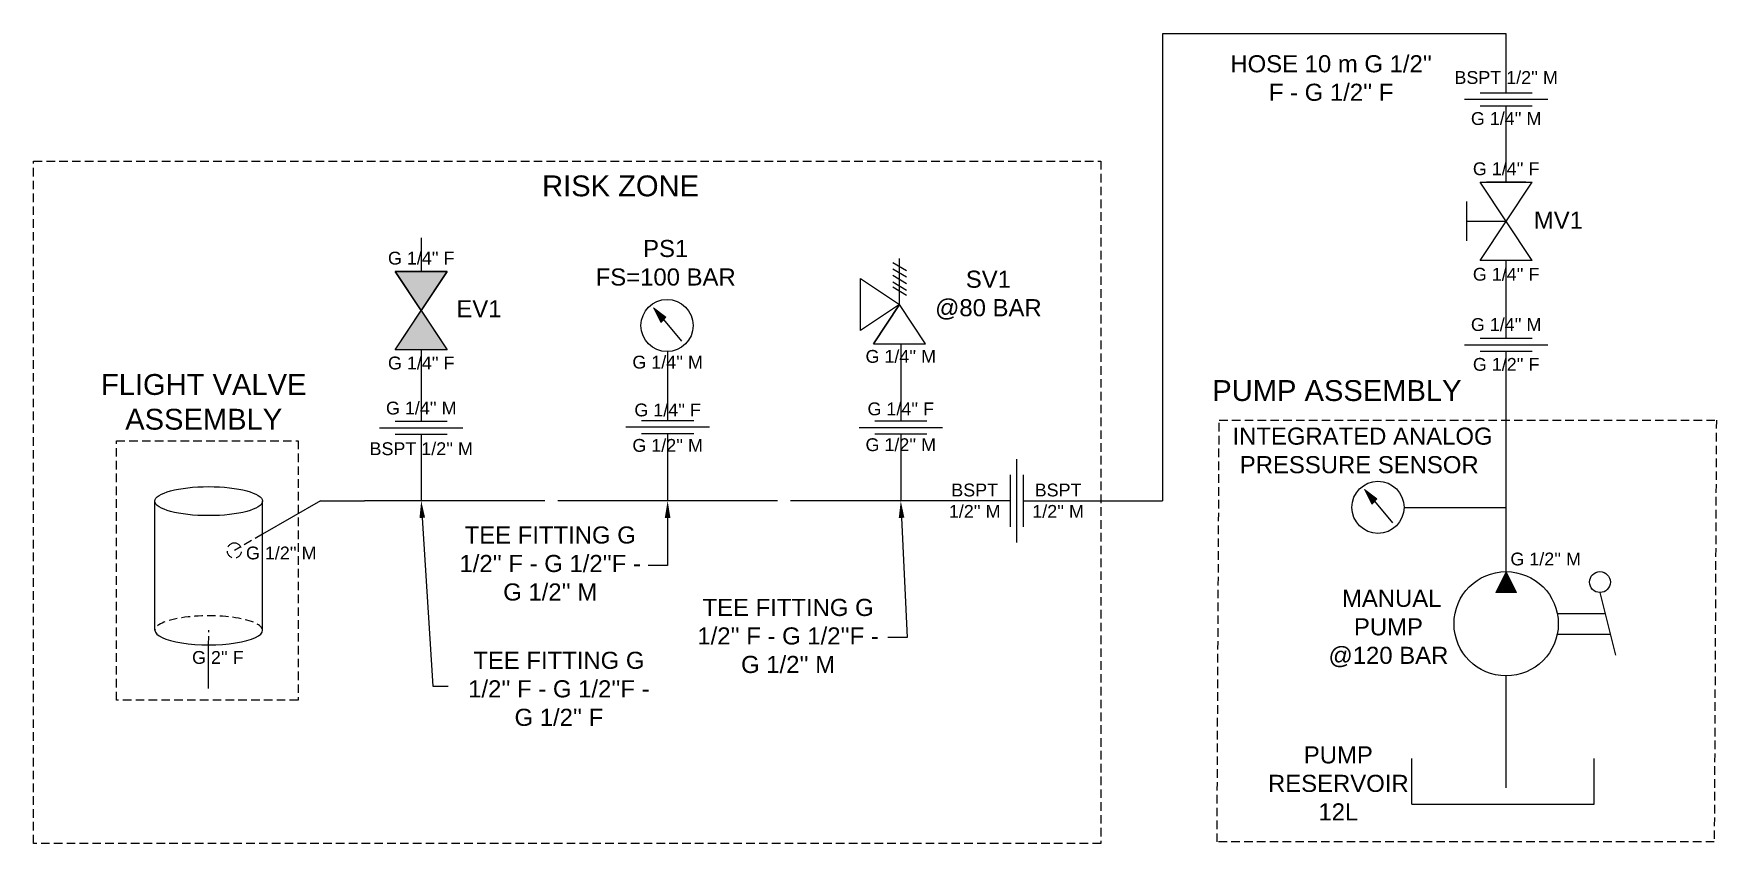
# Model space of a CAD drawing. Header units: millimetres. Extents: x 5870.5 to 5909.8, y 4413.6 to 4432.6.
import ezdxf
from ezdxf import colors
from ezdxf.entities.mleader import LeaderData, LeaderLine
from ezdxf.enums import TextEntityAlignment as Align
from ezdxf.math import Vec2, Vec3

# ---------------------------------------------------------------- set-up
doc = ezdxf.new("R2010")
doc.units = ezdxf.units.MM
doc.linetypes.add('TransientTextAxis', pattern=[0.3, 0.2, -0.1, 0, 0])
doc.layers.add('SYMS', color=7, linetype='Continuous')
doc.layers.add('WIRES', color=7, linetype='Continuous')
doc.styles.add('SIMPLEX', font='SIMPLEX')
doc.styles.get("Standard").update_dxf_attribs({"font": 'arial.ttf'})
doc.styles.add('WD', font='romans.shx')

# ---------------------------------------------------------------- blocks, each defined once
blk = doc.blocks.new('VGVA1_GATE_VALVE_CLOS')
h = blk.add_hatch(color=256)
h.paths.add_polyline_path([(0, 0), (0.25, 0.375), (-0.25, 0.375)])
h.paths.add_polyline_path([(-0.25, -0.375), (0.25, -0.375), (0, 0)])
h.paths.add_polyline_path([(-0.001, -0.001), (0.039, -0.001), (0.039, 0.006), (-0.001, 0.006)], flags=9)
h.paths.add_polyline_path([(0.062, -0.004), (0.439, -0.004), (0.439, 0.09), (0.062, 0.09)], flags=9)
h.paths.add_polyline_path([(-0.001, 0.374), (0.039, 0.374), (0.039, 0.381), (-0.001, 0.381)], flags=9)
h.paths.add_polyline_path([(-0.001, -0.376), (0.037, -0.376), (0.037, -0.369), (-0.001, -0.369)], flags=9)
at = {"ltscale": 3.2258}
for p, q in [((-0.25, 0.375), (0.25, -0.375)), ((-0.25, -0.375), (0.25, 0.375)), ((0.25, 0.375), (-0.25, 0.375)), ((0.25, -0.375), (-0.25, -0.375))]:
    blk.add_line(p, q, dxfattribs=at)
at = {"ltscale": 25.4, "flags": 128}
for points in [[(0.25, 0.375), (0, 0), (-0.25, 0.375)], [(-0.25, -0.375), (0, 0), (0.25, -0.375)]]:
    blk.add_lwpolyline(points, close=True, dxfattribs=at)
at = {"style": 'WD', "flags": 1}
for tag, p in [('INST', (-0.294, 0.207)), ('LOC', (-0.294, 0.031)), ('TAG1', (-0.294, -0.159))]:
    blk.add_attdef(tag, text='', height=0.125, dxfattribs=at).set_placement(p, align=Align.RIGHT)
at = {"style": 'WD'}
for tag, p, height in [('X2TERM03', (0, 0.375), 0.005), ('TERM03', (0.02, 0.388), 0.0625), ('X1TERM02', (0, 0), 0.005), ('TERM02', (0.075, 0.012), 0.0625), ('RATING1', (0.274, -0.186), 0.125), ('DESC1', (0.274, -0.403), 0.125), ('X8TERM01', (0, -0.375), 0.005), ('TERM01', (0.029, -0.455), 0.0625), ('DESC2', (0.274, -0.586), 0.125), ('DESC3', (0.274, -0.776), 0.125), ('WDTAGALT', (0.274, -0.944), 0.125)]:
    blk.add_attdef(tag, p, '', height=height, dxfattribs=at)
blk.add_attdef('XREF', text='', height=0.0625, rotation=0.0625, dxfattribs=at).set_placement((0.362, 0.365), align=Align.TOP_CENTER)
at = {"style": 'WD', "flags": 1}
for tag, p in [('WDTYPE', (-0.37, -0.287)), ('FAMILY', (-0.378, -0.346)), ('CAT', (-0.378, -0.391)), ('MFG', (-0.376, -0.422)), ('ASSYCODE', (-0.348, -0.451))]:
    blk.add_attdef(tag, text='', height=0.01, dxfattribs=at).set_placement(p, align=Align.CENTER)
blk = doc.blocks.new('VFI1_UNION')
at = {"ltscale": 3.2258}
for p, q in [((-0.4, -0.063), (0.4, -0.063)), ((-0.25, 0), (0.25, 0)), ((-0.25, -0.125), (0.25, -0.125))]:
    blk.add_line(p, q, dxfattribs=at)
at = {"style": 'WD'}
blk.add_attdef('WDTAGALT', text='', height=0.125, dxfattribs=at).set_placement((-0.035, 0.116), align=Align.RIGHT)
for tag, p, height in [('RATING1', (0.136, 0.123), 0.125), ('X2TERM02', (0, 0), 0.005), ('TERM02', (0.008, 0.013), 0.0625), ('X8TERM01', (0, -0.125), 0.005), ('TERM01', (0.017, -0.206), 0.0625), ('DESC1', (-0.937, -0.297), 0.125), ('DESC2', (-0.937, -0.481), 0.125), ('DESC3', (-0.937, -0.671), 0.125)]:
    blk.add_attdef(tag, p, '', height=height, dxfattribs=at)
at = {"style": 'WD', "flags": 1}
for tag, height, p in [('WDTYPE', 0.01, (0.506, -0.167)), ('FAMILY', 0.01, (0.614, -0.146)), ('INST', 0.125, (0.078, -0.384)), ('CAT', 0.01, (0.614, -0.19)), ('MFG', 0.01, (0.615, -0.222)), ('ASSYCODE', 0.01, (0.643, -0.251)), ('LOC', 0.125, (0.054, -0.545)), ('TAG1', 0.125, (0.072, -0.755))]:
    blk.add_attdef(tag, text='', height=height, dxfattribs=at).set_placement(p, align=Align.CENTER)
at = {"style": 'WD'}
blk.add_attdef('XREF', text='', height=0.0625, rotation=0.0625, dxfattribs=at).set_placement((0.597, -0.011), align=Align.TOP_CENTER)
blk = doc.blocks.new('HMT1_PRESSURE_GAUGE')
blk.add_hatch(color=7).paths.add_polyline_path([(-0.13, 0.17), (-0.06, 0.03), (-0.01, 0.08)])
at = {"color": 7, "linetype": 'Continuous', "lineweight": 0, "ltscale": 645.15999}
for p, q in [((-0.13, 0.17), (-0.06, 0.03)), ((-0.13, 0.17), (-0.01, 0.08)), ((-0.06, 0.03), (-0.01, 0.08))]:
    blk.add_line(p, q, dxfattribs=at)
at = {"color": 7, "linetype": 'Continuous', "ltscale": 645.15999}
blk.add_line((-0.051, 0.077), (0.14, -0.15), dxfattribs=at)
at = {"color": 255, "linetype": 'Continuous', "lineweight": 0, "ltscale": 25.4, "flags": 128}
blk.add_lwpolyline([(-0.13, 0.17), (-0.06, 0.03), (-0.01, 0.08)], close=True, dxfattribs=at)
at = {"color": 7, "linetype": 'Continuous', "ltscale": 645.15999}
blk.add_circle((0, 0), 0.25, dxfattribs=at)
at = {"style": 'WD', "width": 0.7}
for tag, p in [('INST', (-0.01, 0.531)), ('LOC', (-0.01, 0.406)), ('TAG1', (-0.01, 0.281)), ('DESC1', (0.021, -0.375)), ('DESC2', (0.021, -0.5)), ('DESC3', (0.021, -0.625)), ('WDTAGALT', (0.021, -0.75))]:
    blk.add_attdef(tag, text='', height=0.0938, dxfattribs=at).set_placement(p, align=Align.CENTER)
blk.add_attdef('TERM01', text='', height=0.0625, dxfattribs=at).set_placement((-0.281, 0.031), align=Align.RIGHT)
at = {"style": 'WD'}
for tag, p, height, flags in [('X4TERM01', (-0.25, 0), 0.005, 1), ('X1TERM02', (0.25, 0), 0.005, 1), ('FAMILY', (-0.052, -0.062), 0.01, 9), ('WDBLKNAM', (-0.052, -0.187), 0.01, 9)]:
    blk.add_attdef(tag, p, '', height=height, dxfattribs=dict(at, flags=flags))
at = {"flags": 1}
blk.add_attdef('WDTYPE', (0.094, 0.094), '', height=0.01, dxfattribs=at)
at = {"style": 'WD', "width": 0.7}
for tag, p, height in [('TERM02', (0.281, 0.031), 0.0625), ('RATING1', (0.281, -0.187), 0.0938)]:
    blk.add_attdef(tag, p, '', height=height, dxfattribs=at)
at = {"style": 'WD'}
blk.add_attdef('XREF', text='', height=0.0625, dxfattribs=at).set_placement((-0.281, -0.156), align=Align.RIGHT)
at = {"linetype": 'Continuous', "style": 'WD', "flags": 9}
for tag, p in [('ASSYCODE', (-0.052, -0.156)), ('CAT', (-0.052, -0.094)), ('MFG', (-0.052, -0.125))]:
    blk.add_attdef(tag, p, '', height=0.01, dxfattribs=at)
blk = doc.blocks.new('HGVA1_PRESS_RELIEF_VAL2')
at = {"ltscale": 3.2258}
for p, q in [((0.065, 0.404), (-0.067, 0.326)), ((0.065, 0.344), (-0.067, 0.265)), ((0, 0), (0, 0.442)), ((0.065, 0.281), (-0.067, 0.202)), ((0.065, 0.218), (-0.067, 0.139)), ((0.065, 0.17), (-0.067, 0.091)), ((0.375, -0.25), (0.375, 0.25)), ((0.25, -0.375), (0, 0)), ((-0.25, -0.375), (0, 0)), ((0.25, -0.375), (-0.25, -0.375))]:
    blk.add_line(p, q, dxfattribs=at)
at = {"ltscale": 25.4, "flags": 128}
for points in [[(0.375, 0.25), (0, 0), (0.375, -0.25)], [(0, 0), (0.25, -0.375), (-0.25, -0.375)]]:
    blk.add_lwpolyline(points, close=True, dxfattribs=at)
at = {"style": 'WD', "flags": 1}
for tag, p in [('INST', (-0.263, 0.497)), ('LOC', (-0.263, 0.314)), ('TAG1', (-0.262, 0.13))]:
    blk.add_attdef(tag, text='', height=0.125, dxfattribs=at).set_placement(p, align=Align.RIGHT)
at = {"style": 'WD'}
blk.add_attdef('XREF', text='', height=0.0625, rotation=0.0625, dxfattribs=at).set_placement((0.539, 0.301), align=Align.TOP_CENTER)
for tag, p, height in [('X1TERM02', (0.375, 0), 0.005), ('TERM02', (0.409, 0.03), 0.0625), ('RATING1', (0.403, -0.154), 0.125), ('DESC1', (0.403, -0.34), 0.125), ('X8TERM01', (0, -0.375), 0.005), ('TERM01', (0.029, -0.455), 0.0625), ('DESC2', (0.403, -0.524), 0.125), ('DESC3', (0.403, -0.714), 0.125), ('WDTAGALT', (0.403, -0.887), 0.125)]:
    blk.add_attdef(tag, p, '', height=height, dxfattribs=at)
at = {"style": 'WD', "flags": 1}
for tag, p in [('FAMILY', (-0.328, -0.232)), ('WDTYPE', (-0.321, -0.173)), ('CAT', (-0.328, -0.276)), ('MFG', (-0.326, -0.308)), ('ASSYCODE', (-0.298, -0.337))]:
    blk.add_attdef(tag, text='', height=0.01, dxfattribs=at).set_placement(p, align=Align.CENTER)
blk = doc.blocks.new('HTK1_RESERVOIR')
for p, q in [((0, -0.469), (0, 0)), ((-0.906, -0.625), (-0.906, -0.188)), ((0.844, -0.625), (0.844, -0.188)), ((-0.906, -0.625), (0.844, -0.625))]:
    blk.add_line(p, q)
at = {"style": 'WD', "width": 0.7}
for tag, p in [('INST', (-0.977, 0.156)), ('LOC', (-0.977, 0)), ('TAG1', (-0.977, -0.156))]:
    blk.add_attdef(tag, text='', height=0.125, dxfattribs=at).set_placement(p, align=Align.RIGHT)
at = {"style": 'WD'}
for tag, p, height, flags in [('X2TERM01', (0, 0), 0.005, 1), ('FAMILY', (-0.571, -0.563), 0.01, 9), ('WDBLKNAM', (-0.573, -0.68), 0.01, 9)]:
    blk.add_attdef(tag, p, '', height=height, dxfattribs=dict(at, flags=flags))
at = {"style": 'WD', "width": 0.7}
for tag, p, height in [('TERM01', (0.012, -0.062), 0.0625), ('RATING1', (0.938, -0.688), 0.125)]:
    blk.add_attdef(tag, p, '', height=height, dxfattribs=at)
at = {"style": 'WD'}
blk.add_attdef('XREF', text='', height=0.0625, dxfattribs=at).set_placement((-0.938, -0.688), align=Align.RIGHT)
at = {"linetype": 'Continuous', "style": 'WD', "flags": 9}
for tag, p in [('CAT', (-0.571, -0.594)), ('MFG', (-0.571, -0.625)), ('ASSYCODE', (-0.571, -0.656))]:
    blk.add_attdef(tag, p, '', height=0.01, dxfattribs=at)
at = {"flags": 1}
blk.add_attdef('WDTYPE', (-0.571, -0.75), '', height=0.01, dxfattribs=at)
at = {"style": 'WD', "width": 0.7}
for tag, p in [('DESC1', (-0.008, -0.844)), ('DESC2', (-0.008, -1)), ('DESC3', (-0.008, -1.188)), ('WDTAGALT', (-0.008, -1.344))]:
    blk.add_attdef(tag, text='', height=0.125, dxfattribs=at).set_placement(p, align=Align.CENTER)
blk = doc.blocks.new('VPM1_LVR_UNI_DIR')
blk.add_hatch(color=7).paths.add_polyline_path([(-0.1, 0.3), (0, 0.5), (0.1, 0.3)])
at = {"color": 7, "linetype": 'Continuous', "lineweight": 0, "ltscale": 645.15999}
for p, q in [((-0.1, 0.3), (0, 0.5)), ((0, 0.5), (0.1, 0.3)), ((-0.1, 0.3), (0.1, 0.3))]:
    blk.add_line(p, q, dxfattribs=at)
at = {"color": 7, "linetype": 'Continuous', "ltscale": 645.15999}
for p, q in [((0.9, 0.3), (1.05, -0.3)), ((0.5, 0.1), (0.95, 0.1)), ((0.49, -0.1), (1, -0.1))]:
    blk.add_line(p, q, dxfattribs=at)
at = {"color": 255, "linetype": 'Continuous', "lineweight": 0, "ltscale": 25.4, "flags": 128}
blk.add_lwpolyline([(-0.1, 0.3), (0, 0.5), (0.1, 0.3)], close=True, dxfattribs=at)
at = {"color": 7, "linetype": 'Continuous', "ltscale": 645.15999}
for centre, radius in [((0, 0), 0.5), ((0.9, 0.4), 0.1)]:
    blk.add_circle(centre, radius, dxfattribs=at)
at = {"style": 'WD', "width": 0.7}
for tag, p, height in [('DESC1', (1.021, 0.625), 0.125), ('TERM01', (0.031, 0.531), 0.0625), ('DESC2', (1.021, 0.469), 0.125), ('DESC3', (1.021, 0.313), 0.125), ('WDTAGALT', (1.021, 0.156), 0.125), ('RATING1', (1.094, -0.25), 0.125), ('TERM02', (0.031, -0.594), 0.0625)]:
    blk.add_attdef(tag, p, '', height=height, dxfattribs=at)
for tag, p in [('INST', (-0.542, 0.469)), ('LOC', (-0.542, 0.313)), ('TAG1', (-0.542, 0.156))]:
    blk.add_attdef(tag, text='', height=0.125, dxfattribs=at).set_placement(p, align=Align.RIGHT)
at = {"style": 'WD'}
for tag, p, height, flags in [('X2TERM01', (0, 0.5), 0.005, 1), ('FAMILY', (-0.042, 0.094), 0.01, 9), ('WDBLKNAM', (-0.043, -0.034), 0.01, 9), ('X8TERM02', (0, -0.5), 0.005, 1)]:
    blk.add_attdef(tag, p, '', height=height, dxfattribs=dict(at, flags=flags))
at = {"linetype": 'Continuous', "style": 'WD', "flags": 9}
for tag, p in [('ASSYCODE', (-0.042, 0)), ('CAT', (-0.042, 0.063)), ('MFG', (-0.042, 0.031))]:
    blk.add_attdef(tag, p, '', height=0.01, dxfattribs=at)
at = {"flags": 1}
blk.add_attdef('WDTYPE', (-0.042, -0.094), '', height=0.01, dxfattribs=at)
blk.add_attdef('XREF', text='', height=0.0625).set_placement((-0.542, -0.25), align=Align.RIGHT)
blk = doc.blocks.new('VGVA1_SCREW_DOWN_VALVE')
for p, q in [((0.25, -0.375), (-0.25, 0.375)), ((-0.25, -0.375), (0.25, 0.375)), ((-0.25, 0.375), (0.25, 0.375)), ((0.187, 0.375), (-0.188, 0.375)), ((-0.375, -0.188), (-0.375, 0.187)), ((-0.375, 0), (0, 0)), ((0.25, -0.375), (-0.25, -0.375)), ((0.187, -0.375), (-0.188, -0.375))]:
    blk.add_line(p, q)
at = {"style": 'WD'}
for tag, p, height in [('X2TERM02', (0, 0.375), 0.005), ('TERM02', (0.009, 0.388), 0.0625), ('RATING1', (0.272, -0.134), 0.125), ('DESC1', (0.272, -0.35), 0.125), ('X8TERM01', (0, -0.375), 0.005), ('TERM01', (0.026, -0.447), 0.0625), ('DESC2', (0.272, -0.534), 0.125), ('DESC3', (0.272, -0.724), 0.125), ('WDTAGALT', (0.272, -0.9), 0.125)]:
    blk.add_attdef(tag, p, '', height=height, dxfattribs=at)
blk.add_attdef('XREF', text='', height=0.0625, rotation=0.0625, dxfattribs=at).set_placement((0.4, 0.326), align=Align.TOP_CENTER)
at = {"style": 'WD', "width": 0.7, "flags": 1}
blk.add_attdef('TAG1', text='', height=0.125, dxfattribs=at).set_placement((-0.476, 0.108), align=Align.RIGHT)
at = {"style": 'WD', "width": 0.7}
for tag, p in [('INST', (-0.476, -0.068)), ('LOC', (-0.476, -0.235))]:
    blk.add_attdef(tag, text='', height=0.125, dxfattribs=at).set_placement(p, align=Align.RIGHT)
at = {"style": 'WD', "flags": 1}
for tag, p in [('WDTYPE', (-0.168, -0.021)), ('FAMILY', (-0.158, -0.04)), ('CAT', (-0.158, -0.085)), ('MFG', (-0.157, -0.116)), ('ASSYCODE', (-0.129, -0.145))]:
    blk.add_attdef(tag, text='', height=0.01, dxfattribs=at).set_placement(p, align=Align.CENTER)

msp = doc.modelspace()

# ---------------------------------------------------------------- linework, layer by layer
for p, q in [((5904.927, 4432.566), (5896.889, 4432.566)), ((5896.889, 4432.566), (5896.889, 4421.639)), ((5904.927, 4431.185), (5904.927, 4432.566)), ((5904.927, 4429.096), (5904.927, 4430.88)), ((5879.541, 4427.792), (5879.541, 4427.003)), ((5904.927, 4425.442), (5904.927, 4427.264)), ((5879.541, 4425.173), (5879.541, 4423.501)), ((5890.762, 4425.314), (5890.762, 4423.511)), ((5885.307, 4425.13), (5885.307, 4423.519)), ((5904.927, 4419.982), (5904.927, 4425.138)), ((5879.541, 4423.196), (5879.541, 4421.639)), ((5885.307, 4423.214), (5885.307, 4421.639)), ((5890.762, 4423.206), (5890.762, 4421.639)), ((5873.308, 4418.609), (5873.308, 4421.638)), ((5877.183, 4421.639), (5875.827, 4420.857)), ((5875.827, 4418.609), (5875.827, 4421.632)), ((5877.183, 4421.639), (5878.213, 4421.639)), ((5881.663, 4421.639), (5878.213, 4421.639)), ((5893.624, 4421.639), (5896.889, 4421.639)), ((5874.567, 4417.252), (5874.567, 4418.269))]:
    msp.add_line(p, q)
at = {"linetype": 'TransientTextAxis'}
for p, q in [((5875.827, 4420.857), (5875.169, 4420.477)), ((5874.567, 4418.269), (5874.568, 4418.609))]:
    msp.add_line(p, q, dxfattribs=at)
at = {"color": 240, "linetype": 'TransientTextAxis', "true_color": 0xed1f24}
msp.add_lwpolyline([(5870.472, 4429.587), (5895.446, 4429.587), (5895.446, 4413.626), (5870.472, 4413.626)], close=True, dxfattribs=at)
at = {"color": 30, "linetype": 'TransientTextAxis', "true_color": 0xf8991e}
for points in [[(5898.211, 4423.528), (5909.845, 4423.528), (5909.796, 4413.659), (5898.162, 4413.659)], [(5872.408, 4423.045), (5876.661, 4423.045), (5876.661, 4416.974), (5872.408, 4416.974)]]:
    msp.add_lwpolyline(points, close=True, dxfattribs=at)
msp.add_ellipse((5874.567, 4421.631), major_axis=(-1.259, 0), ratio=0.269859)
at = {"linetype": 'TransientTextAxis'}
msp.add_ellipse((5875.169, 4420.477), major_axis=(0, 0.18), ratio=0.915912, dxfattribs=at)
msp.add_ellipse((5874.568, 4418.609), major_axis=(1.259, 0), ratio=0.269859, start_param=6.282429, end_param=9.426756, dxfattribs=at)
msp.add_ellipse((5874.568, 4418.609), major_axis=(-1.259, 0), ratio=0.269859, start_param=6.282429, end_param=9.426756)
at = {"layer": 'WIRES'}
for p, q in [((5882.433, 4421.639), (5881.663, 4421.639)), ((5887.876, 4421.639), (5882.738, 4421.639)), ((5893.319, 4421.639), (5888.181, 4421.639)), ((5902.537, 4421.486), (5904.927, 4421.486)), ((5904.927, 4416.066), (5904.927, 4417.543))]:
    msp.add_line(p, q, dxfattribs=at)

# ---------------------------------------------------------------- block references
at = {"xscale": -2.438902001164822, "yscale": 2.438902001164822, "zscale": 2.438902001164822}
msp.add_blockref('HGVA1_PRESS_RELIEF_VAL2', (5890.733, 4426.229), dxfattribs=at)
at = {"layer": 'SYMS'}
for name, p, xscale, yscale, zscale in [('VFI1_UNION', (5904.927, 4431.185), 2.438902001164822, 2.438902001164822, 2.438902001164822), ('VGVA1_SCREW_DOWN_VALVE', (5904.927, 4428.18), 2.443509331734847, 2.443509331734847, 2.443509331734847), ('VGVA1_GATE_VALVE_CLOS', (5879.541, 4426.088), 2.438902001164822, 2.438902001164822, 2.438902001164822), ('HMT1_PRESSURE_GAUGE', (5885.292, 4425.739), 2.438902001164822, 2.438902001164822, 2.438902001164822), ('VFI1_UNION', (5904.927, 4425.442), 2.438902001164822, 2.438902001164822, 2.438902001164822), ('VFI1_UNION', (5879.541, 4423.501), 2.438902001164822, 2.438902001164822, 2.438902001164822), ('VFI1_UNION', (5885.307, 4423.519), 2.438902001164822, 2.438902001164822, 2.438902001164822), ('VFI1_UNION', (5890.762, 4423.511), 2.438902001164822, 2.438902001164822, 2.438902001164822), ('HMT1_PRESSURE_GAUGE', (5901.928, 4421.486), 2.438902001164822, 2.438902001164822, 2.438902001164822), ('VPM1_LVR_UNI_DIR', (5904.927, 4418.762), 2.438902001164822, 2.438902001164822, 2.438902001164822), ('HTK1_RESERVOIR', (5904.927, 4416.066), 2.438902001164822, 2.438902001164822, 2.438902001164822)]:
    msp.add_blockref(name, p, dxfattribs=dict(at, xscale=xscale, yscale=yscale, zscale=zscale))
at = {"layer": 'SYMS', "xscale": 2.438902001164822, "yscale": 2.438902001164822, "zscale": 2.438902001164822, "rotation": 270}
msp.add_blockref('VFI1_UNION', (5893.624, 4421.639), dxfattribs=at)

# ---------------------------------------------------------------- texts
at = {"color": 1, "attachment_point": 5, "style": 'SIMPLEX'}
for s, width, gutter_width, heights, insert, char_height in [("\\A1;{\\fArial|b0|i0|c0|p34;\\C152;\\c12285479;HOSE 10 m G 1/2'' F - G 1/2'' F}", 4.87484, 2.439, [1.592], (5900.832, 4431.526), 0.4), ("\\A1;{\\fArial|b0|i0|c0|p34;\\C85;\\c4766296;BSPT 1/2'' M}", 3.25028, 0, [1.024], (5904.927, 4431.539), 0.3), ("\\A1;{\\fArial|b0|i0|c0|p34;\\C85;\\c4766296;G 1/4'' M}", 2.42861, 2.439, [0], (5904.927, 4430.578), 0.3), ("\\A1;{\\fArial|b0|i0|c0|p34;\\C85;\\c4766296;G 1/4'' F}", 1.66845, 2.439, [0], (5904.927, 4429.404), 0.3), ('{\\fArial|b0|i0|c0|p34;\\C240;\\c2367469;RISK ZONE}', 6.69679, 2.439, [0], (5884.205, 4429.002), 0.48778), ('{\\fArial|b0|i0|c0|p34;\\C152;\\c12285479;MV1}', 1.02483, 2.439, [0.55], (5906.15, 4428.204), 0.4), ('{\\fArial|b0|i0|c0|p34;\\C152;\\c12285479;PS1\\PFS=100 BAR}', 3.65671, 2.439, [1.131], (5885.261, 4427.205), 0.4), ("\\A1;{\\fArial|b0|i0|c0|p34;\\C85;\\c4766296;G 1/4\\H1x;'' F}", 2.01638, 2.439, [0], (5879.541, 4427.313), 0.3), ('{\\fArial|b0|i0|c0|p34;\\C152;\\c12285479;SV1\\P@80 BAR}', 2.87364, 2.439, [0], (5892.812, 4426.449), 0.4), ("\\A1;{\\fArial|b0|i0|c0|p34;\\C85;\\c4766296;G 1/4'' F}", 1.73475, 2.439, [0], (5904.927, 4426.936), 0.3), ('{\\fArial|b0|i0|c0|p34;\\C152;\\c12285479;EV1}', 0.79708, 2.439, [0], (5880.892, 4426.131), 0.4), ("\\A1;{\\fArial|b0|i0|c0|p34;\\C85;\\c4766296;G 1/4'' M}", 1.81706, 2.439, [0], (5904.927, 4425.759), 0.3), ("\\A1;{\\fArial|b0|i0|c0|p34;\\C85;\\c4766296;G 1/4'' M}", 1.7467, 2.439, [0], (5890.762, 4425.015), 0.3), ("\\A1;{\\fArial|b0|i0|c0|p34;\\C85;\\c4766296;G 1/4\\H1x;'' F}", 2.02287, 2.439, [0], (5879.541, 4424.86), 0.3), ("\\A1;{\\fArial|b0|i0|c0|p34;\\C85;\\c4766296;G 1/4'' M}", 1.85564, 2.439, [0], (5885.307, 4424.88), 0.3), ("\\A1;{\\fArial|b0|i0|c0|p34;\\C85;\\c4766296;G 1/2'' F}", 1.70461, 2.439, [0], (5904.927, 4424.828), 0.3), ('{\\fArial|b0|i0|c0|p34;\\C30;\\c2005496;FLIGHT VALVE ASSEMBLY}', 6.69679, 2.439, [0], (5874.451, 4423.95), 0.48778), ('{\\fArial|b0|i0|c0|p34;\\C30;\\c2005496;PUMP ASSEMBLY}', 6.69679, 2.439, [0], (5900.967, 4424.214), 0.48778), ("\\A1;{\\fArial|b0|i0|c0|p34;\\C85;\\c4766296;G 1/4'' M}", 2.19157, 2.439, [0], (5879.541, 4423.806), 0.3), ("\\A1;{\\fArial|b0|i0|c0|p34;\\C85;\\c4766296;G 1/4'' F}", 1.5179, 2.439, [0], (5885.307, 4423.762), 0.3), ("\\A1;{\\fArial|b0|i0|c0|p34;\\C85;\\c4766296;G 1/4'' F}", 1.72165, 2.439, [0], (5890.762, 4423.787), 0.3), ('{\\fArial|b0|i0|c0|p34;\\C152;\\c12285479; INTEGRATED ANALOG PRESSURE SENSOR}', 7.15945, 2.439, [5.591], (5901.489, 4422.815), 0.4), ("\\A1;{\\fArial|b0|i0|c0|p34;\\C85;\\c4766296;BSPT 1/2'' M}", 2.81962, 2.439, [1.053], (5879.541, 4422.855), 0.3), ("\\A1;{\\fArial|b0|i0|c0|p34;\\C85;\\c4766296;G 1/2'' M}", 1.86112, 2.439, [0], (5885.307, 4422.933), 0.3), ("\\A1;{\\fArial|b0|i0|c0|p34;\\C85;\\c4766296;G 1/2'' M}", 1.6083, 2.439, [0], (5890.762, 4422.949), 0.3), ("\\A1;{\\fArial|b0|i0|c0|p34;\\C85;\\c4766296;BSPT 1/2'' M}", 1.79526, 2.439, [1.368], (5892.491, 4421.639), 0.3), ("\\A1;{\\fArial|b0|i0|c0|p34;\\C85;\\c4766296;BSPT 1/2'' M}", 1.54897, 2.439, [1.353], (5894.443, 4421.639), 0.3), ("\\A1;{\\fArial|b0|i0|c0|p34;\\C152;\\c12285479;TEE FITTING G 1/2'' F - G 1/2''F - G 1/2'' M   }", 4.45055, 2.439, [0], (5882.559, 4420.17), 0.4), ("\\A1;{\\fArial|b0|i0|c0|p34;\\C85;\\c4766296;G 1/2'' M}", 1.70503, 2.439, [0], (5876.265, 4420.416), 0.3), ("\\A1;{\\fArial|b0|i0|c0|p34;\\C85;\\c4766296;G 1/2'' M}", 1.64026, 2.439, [0], (5905.852, 4420.275), 0.3), ("\\A1;{\\fArial|b0|i0|c0|p34;\\C152;\\c12285479;TEE FITTING G 1/2'' F - G 1/2''F - G 1/2'' M   }", 4.52683, 2.439, [0], (5888.125, 4418.475), 0.4), ('{\\fArial|b0|i0|c0|p34;\\C152;\\c12285479; MANUAL PUMP\\P@120 BAR}', 3.30728, 2.439, [2.002], (5902.172, 4418.651), 0.4), ("\\A1;{\\fArial|b0|i0|c0|p34;\\C85;\\c4766296;G 2'' F}", 1.24657, 2.439, [0], (5874.782, 4417.973), 0.3), ("\\A1;{\\fArial|b0|i0|c0|p34;\\C152;\\c12285479;TEE FITTING G 1/2'' F - G 1/2''F - G 1/2'' F   }", 4.53479, 2.439, [0], (5882.762, 4417.238), 0.4), ('{\\fArial|b0|i0|c0|p34;\\C152;\\c12285479;PUMP RESERVOIR 12L}', 3.30728, 2.439, [1.802], (5901, 4415.029), 0.4)]:
    msp.add_mtext_dynamic_manual_height_columns(s, width=width, gutter_width=gutter_width, heights=heights, dxfattribs=dict(at, insert=insert, char_height=char_height))

# ---------------------------------------------------------------- leaders
ml = msp.add_multileader_mtext('Standard')
ml.set_content('', color=256)
ml.set_leader_properties()
ml.build(insert=Vec2(0, 0))
ml.multileader.update_dxf_attribs({"text_right_attachment_type": 6, "dogleg_length": 0.36, "arrow_head_size": 0.4})
ctx = ml.context
ctx.base_point, ctx.char_height, ctx.arrow_head_size, ctx.landing_gap_size, ctx.plane_origin = Vec3(5880.169, 4417.305), 0.18, 0.4, 0.09, Vec3(5880.165, 4421.639)
ctx.right_attachment = 6
notes = []
notes.append((ctx, [(0, (1, 1, 0), (5879.809, 4417.305), (1, 0), 0.36, [(0, [(5879.541, 4421.639)], 0, [])])]))
ctx.mtext.insert, ctx.mtext.flow_direction = Vec3(5880.259, 4417.395), 5
ml = msp.add_multileader_mtext('Standard')
ml.set_content('', color=256)
ml.set_leader_properties()
ml.build(insert=Vec2(0, 0))
ml.multileader.update_dxf_attribs({"text_right_attachment_type": 6, "dogleg_length": 0.36, "arrow_head_size": 0.4})
ctx = ml.context
ctx.base_point, ctx.char_height, ctx.arrow_head_size, ctx.landing_gap_size, ctx.plane_origin = Vec3(5884.761, 4420.212), 0.18, 0.4, 0.09, Vec3(5883.468, 4423.143)
ctx.right_attachment, ctx.text_align_type = 6, 2
notes.append((ctx, [(1, (1, 1, 0), (5885.301, 4420.122), (-1, 0), 0.36, [(0, [(5885.307, 4421.639)], 0, [])])]))
ctx.mtext.insert, ctx.mtext.alignment, ctx.mtext.flow_direction = Vec3(5884.851, 4420.302), 3, 5
ml = msp.add_multileader_mtext('Standard')
ml.set_content('', color=256)
ml.set_leader_properties()
ml.build(insert=Vec2(0, 0))
ml.multileader.update_dxf_attribs({"text_right_attachment_type": 6, "dogleg_length": 0.36, "arrow_head_size": 0.4})
ctx = ml.context
ctx.base_point, ctx.char_height, ctx.arrow_head_size, ctx.landing_gap_size, ctx.plane_origin = Vec3(5890.368, 4418.531), 0.18, 0.4, 0.09, Vec3(5889.324, 4422.839)
ctx.right_attachment, ctx.text_align_type = 6, 2
notes.append((ctx, [(1, (1, 1, 0), (5890.908, 4418.441), (-1, 0), 0.36, [(0, [(5890.762, 4421.639)], 0, [])])]))
ctx.mtext.insert, ctx.mtext.alignment, ctx.mtext.flow_direction = Vec3(5890.458, 4418.621), 3, 5
for ctx, leaders in notes:
    for number, flags, end, landing, length, lines in leaders:
        leader = LeaderData()
        leader.index, (leader.has_last_leader_line, leader.has_dogleg_vector, leader.attachment_direction) = number, flags
        leader.last_leader_point, leader.dogleg_vector, leader.dogleg_length = Vec3(end), Vec3(landing), length
        for number, points, colour, breaks in lines:
            line = LeaderLine()
            line.index, line.vertices, line.color, line.breaks = number, Vec3.list(points), colors.encode_raw_color(colour), breaks
            leader.lines.append(line)
        ctx.leaders.append(leader)

doc.saveas('drawing.dxf')
